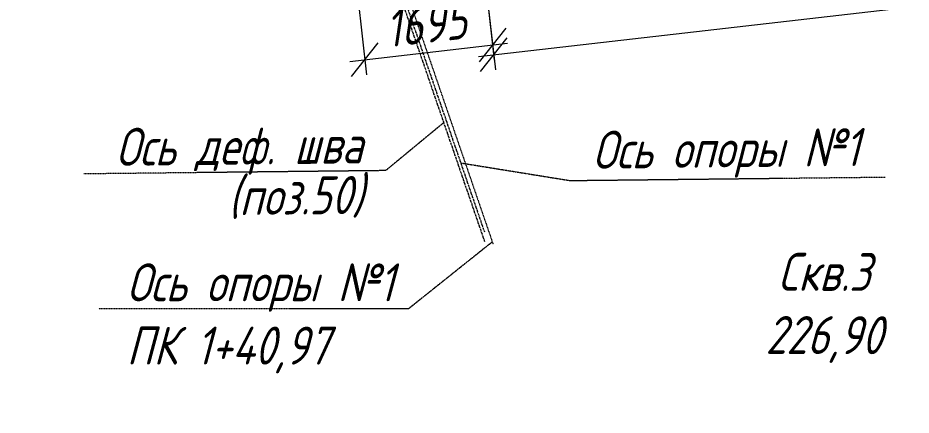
# Model space of a CAD drawing. Header units: millimetres. Extents: x 265754 to 14267433, y -6145605 to 2433772.
# Drawn here: x 7880816 to 7892607, y -593004 to -587764 of the extents above; entities that cross this region are included whole.
import ezdxf
from ezdxf import colors
from ezdxf.entities.mleader import LeaderData, LeaderLine
from ezdxf.math import Vec2, Vec3

# ---------------------------------------------------------------- set-up
doc = ezdxf.new("R2010")
doc.units = ezdxf.units.MM
doc.linetypes.add('осевая', pattern=[2, 1.25, -0.25, 0.25, -0.25])
doc.linetypes.add('осеваяX2', pattern=[4, 2.5, -0.5, 0.5, -0.5])
for name, color, linetype, lineweight in [('Выноски', 3, 'Continuous', 15), ('ИС_Мвн', 3, 'Continuous', 18), ('ИС_Ось', 3, 'осевая', 18), ('ИС_РЗМ', 3, 'Continuous', 18), ('МДП_Ось', 1, 'осеваяX2', 30)]:
    doc.layers.add(name, color=color, linetype=linetype, lineweight=lineweight)
doc.styles.add('0', font='isocpeur.ttf', dxfattribs={"width": 0.8, "oblique": 15})
doc.styles.add('ISOCPEUR', font='isocpeur.ttf', dxfattribs={"width": 0.8, "oblique": 15, "height": 2.5})
doc.dimstyles.new('М200', dxfattribs={"dimscale": 200, "dimtxt": 2.5, "dimasz": 2, "dimexe": 1, "dimexo": 1, "dimgap": 0.8, "dimtad": 1, "dimdec": 0, "dimzin": 0, "dimdsep": 46, "dimtxsty": '0', "dimblk": 'OBLIQUE', "dimcen": 0.09, "dimdle": 1, "dimclrd": 256, "dimclre": 256, "dimclrt": 256, "dimadec": 4, "dimazin": 0, "dimtfac": 1, "dimtdec": 0, "dimtmove": 1, "dimatfit": 2, "dimfxl": 1, "dimtolj": 1, "dimtzin": 0, "dimlwd": -1, "dimarcsym": 0})

# ---------------------------------------------------------------- blocks, each defined once
blk = doc.blocks.new('_None')
blk = doc.blocks.new('_OBLIQUE')
at = {"color": 0, "linetype": 'ByBlock', "lineweight": -2}
blk.add_line((0.5, 0.5), (-0.5, -0.5), dxfattribs=at)
blk = doc.blocks.new('*D1741')
at = {"layer": 'Defpoints', "color": 0, "transparency": 16777216}
for p in [(11918, -4485), (10233, -4677), (12113, -6198)]:
    blk.add_point(p, dxfattribs=at)
at = {"layer": 'ИС_РЗМ', "transparency": 16777216}
for p, q in [((11941, -4683), (12136, -6396)), ((10256, -4875), (10451, -6589)), ((10230, -6413), (12312, -6175))]:
    blk.add_line(p, q, dxfattribs=at)
at = {"layer": 'ИС_РЗМ', "transparency": 16777216, "xscale": 400, "yscale": 400, "zscale": 400}
for p, rotation in [((12113, -6198), 6.505036691581354), ((10428, -6390), 186.5050366915814)]:
    blk.add_blockref('_OBLIQUE', p, dxfattribs=dict(at, rotation=rotation))
at = {"layer": 'ИС_РЗМ', "transparency": 16777216, "insert": (11228, -5921), "char_height": 500, "attachment_point": 5, "rotation": 6.505, "style": '0'}
blk.add_mtext('\\A1;1695', dxfattribs=at)
blk = doc.blocks.new('*D1742')
at = {"layer": 'Defpoints', "color": 0, "transparency": 16777216}
for p in [(32087, -2185), (32297, -4024), (11918, -4485)]:
    blk.add_point(p, dxfattribs=at)
at = {"layer": 'ИС_РЗМ', "transparency": 16777216}
for p, q in [((32110, -2383), (32320, -4223)), ((11929, -6347), (32496, -4002)), ((11941, -4683), (12151, -6523))]:
    blk.add_line(p, q, dxfattribs=at)
at = {"layer": 'ИС_РЗМ', "transparency": 16777216, "xscale": 400, "yscale": 400, "zscale": 400}
for p, rotation in [((32297, -4024), 6.505036692631345), ((12128, -6324), 186.5050366926314)]:
    blk.add_blockref('_OBLIQUE', p, dxfattribs=dict(at, rotation=rotation))
at = {"layer": 'ИС_РЗМ', "transparency": 16777216, "insert": (22170, -4802), "char_height": 500, "attachment_point": 5, "rotation": 6.505, "style": '0'}
blk.add_mtext('\\A1;20300', dxfattribs=at)
blk = doc.blocks.new('*D1688')
at = {"layer": 'Defpoints', "color": 0, "transparency": 16777216}
for p in [(11848, -3864), (11918, -4485), (5398, -5228)]:
    blk.add_point(p, dxfattribs=at)
at = {"layer": 'ИС_РЗМ', "transparency": 16777216}
for p, q in [((11649, -3886), (5128, -4630)), ((5304, -4408), (5398, -5228)), ((11720, -4507), (5199, -5251)), ((5398, -5228), (5595, -6961))]:
    blk.add_line(p, q, dxfattribs=at)
at = {"layer": 'ИС_РЗМ', "transparency": 16777216, "xscale": 400, "yscale": 400, "zscale": 400}
for p, rotation in [((5327, -4607), 96.50503669157337), ((5398, -5228), 276.5050366915734)]:
    blk.add_blockref('_OBLIQUE', p, dxfattribs=dict(at, rotation=rotation))
at = {"layer": 'ИС_РЗМ', "transparency": 16777216, "insert": (5158, -6435), "char_height": 500, "attachment_point": 5, "rotation": 96.505, "style": '0'}
blk.add_mtext('\\A1;625', dxfattribs=at)
blk = doc.blocks.new('План Узловая')
at = {"layer": 'Defpoints'}
blk.add_hatch(color=0, dxfattribs=at).paths.add_polyline_path([(14945.6127, -9649.5641, 1), (14592.7541, -9400.759, 1)])
at = {"layer": 'ИС_Ось', "ltscale": 25}
blk.add_lwpolyline([(4570.3355, 12957.2997), (12005.5988, -8662.352)], dxfattribs=at)
at = {"layer": 'ИС_Ось', "ltscale": 0.08, "flags": 128}
blk.add_lwpolyline([(6176.442, 8457.8519), (12341.1749, -9467.4552)], dxfattribs=at)
at = {"layer": 'Defpoints', "insert": (15651.6342, -8937.2515), "char_height": 500, "width": 1680.629772, "attachment_point": 1, "rotation": 359.81479574, "style": 'ISOCPEUR', "bg_fill": 3, "box_fill_scale": 1.2, "bg_fill_color": 256, "bg_fill_transparency": 0}
blk.add_mtext('\\pxqc;{\\LСкв.3\\P}226,90', dxfattribs=at)
at = {"layer": 'ИС_РЗМ'}
for p1, p2, distance, picture, middle in [((11918.371, -4484.5028), (32087.4971, -2184.7251), -1851.4039, '*D1742', (22170.1967, -4801.5127)), ((10232.9464, -4676.6828), (11918.0102, -4484.5439), -1724.3433, '*D1741', (11228.3462, -5921.2695))]:
    dim = blk.add_aligned_dim(p1=p1, p2=p2, distance=distance, dimstyle='М200', override={"dimrnd": 5}, dxfattribs=at)
    dim.commit()
    dim.dimension.update_dxf_attribs({"geometry": picture, "text_midpoint": middle})
dim = blk.add_linear_dim(base=(5397.6333, -5228.0277), p1=(11847.5644, -3863.5266), p2=(11918.371, -4484.5028), angle=276.50503669, dimstyle='М200', dxfattribs=at)
dim.commit()
dim.dimension.update_dxf_attribs({"geometry": '*D1688', "text_midpoint": (5530.4151, -6392.5282), "dimtype": 129})
at = {"layer": 'Выноски'}
ml = blk.add_multileader_mtext('Standard', dxfattribs=at)
ml.set_content('Ось опоры №1\\PПК 1+40,97', color=256, style='ISOCPEUR')
ml.set_leader_properties(color=256)
ml.set_arrow_properties(name='NONE')
ml.build(insert=Vec2(0, 0))
ml.multileader.update_dxf_attribs({"text_left_attachment_type": 6, "text_right_attachment_type": 6, "dogleg_length": 2, "arrow_head_size": 300, "scale": 200})
ctx = ml.context
ctx.base_point, ctx.scale, ctx.char_height, ctx.arrow_head_size, ctx.landing_gap_size, ctx.plane_origin = Vec3(7023.551, -9678.5754), 200, 500, 300, 125, Vec3(2330.6811, -3759.3302)
ctx.left_attachment, ctx.right_attachment = 6, 6
notes = []
notes.append((ctx, [(1, (1, 1, 0), (11001.5002, -9678.5754), (-1, 0), 100, [(0, [(12109.6394, -8794.2656)], 0, [])])]))
ctx.mtext.insert, ctx.mtext.width, ctx.mtext.flow_direction = Vec3(7282.5256, -9078.5754), 4212.96527, 5
ctx.mtext.has_bg_fill, ctx.mtext.bg_color, ctx.mtext.bg_scale_factor, ctx.mtext.bg_transparency, ctx.mtext.use_window_bg_color = 1, -1023410167, 1.5, 0, 1
for ctx, leaders in notes:
    for number, flags, end, landing, length, lines in leaders:
        leader = LeaderData()
        leader.index, (leader.has_last_leader_line, leader.has_dogleg_vector, leader.attachment_direction) = number, flags
        leader.last_leader_point, leader.dogleg_vector, leader.dogleg_length = Vec3(end), Vec3(landing), length
        for number, points, colour, breaks in lines:
            line = LeaderLine()
            line.index, line.vertices, line.color, line.breaks = number, Vec3.list(points), colors.encode_raw_color(colour), breaks
            leader.lines.append(line)
        ctx.leaders.append(leader)
at = {"layer": 'ИС_Ось', "ltscale": 25}
blk.add_lwpolyline([(4532.5099, 12944.291), (12007.8308, -8791.8369)], dxfattribs=at)
at = {"layer": 'ИС_Мвн'}
ml = blk.add_multileader_mtext('Standard', dxfattribs=at)
ml.set_content('\\pxsm0.8;Ось деф. шва \\P(поз.{\\C6;50}) ', color=256, style='0')
ml.set_leader_properties(color=256)
ml.build(insert=Vec2(0, 0))
ml.multileader.update_dxf_attribs({"text_left_attachment_type": 6, "text_right_attachment_type": 6, "dogleg_length": 0.5, "arrow_head_size": 0, "scale": 200})
ctx = ml.context
ctx.base_point, ctx.scale, ctx.char_height, ctx.arrow_head_size, ctx.landing_gap_size, ctx.plane_origin, ctx.plane_x_axis, ctx.plane_y_axis = Vec3(6674.3201, -7898.0424), 200, 500, 0, 200, Vec3(11663.9404, -6848.9764), Vec3(0.9999397247, 0.0109793889), Vec3(-0.0109793889, 0.9999397247)
ctx.left_attachment, ctx.right_attachment, ctx.text_align_type = 6, 6, 2
notes = []
notes.append((ctx, [(1, (1, 1, 0), (10702.1227, -7853.817), (-0.9999397247, -0.0109793889), 100, [(0, [(11468.0172, -7222.211)], 0, [])])]))
ctx.mtext.insert, ctx.mtext.text_direction, ctx.mtext.rotation, ctx.mtext.alignment, ctx.mtext.flow_direction = Vec3(10395.5531, -7257.1469), Vec3(0.9999397247, 0.0109793889), 0.0109796095, 3, 5
ctx.mtext.has_bg_fill, ctx.mtext.bg_color, ctx.mtext.bg_scale_factor, ctx.mtext.bg_transparency, ctx.mtext.use_window_bg_color = 1, -1027028792, 1.5, 0, 1
ml = blk.add_multileader_mtext('Standard', dxfattribs=at)
ml.set_content('\\pxsm0.8;Ось опоры №1', color=256, style='0')
ml.set_leader_properties(color=256)
ml.build(insert=Vec2(0, 0))
ml.multileader.update_dxf_attribs({"text_left_attachment_type": 6, "text_right_attachment_type": 6, "dogleg_length": 0.5, "arrow_head_size": 0, "scale": 200})
ctx = ml.context
ctx.base_point, ctx.scale, ctx.char_height, ctx.arrow_head_size, ctx.landing_gap_size, ctx.plane_origin, ctx.plane_x_axis, ctx.plane_y_axis = Vec3(13234.7072, -7983.7237), 200, 500, 0, 200, Vec3(11965.8441, -7480.8378), Vec3(0.9999397247, 0.0109793889), Vec3(-0.0109793889, 0.9999397247)
ctx.left_attachment, ctx.right_attachment = 6, 6
notes.append((ctx, [(0, (1, 1, 0), (13134.7132, -7984.8217), (0.9999397247, 0.0109793889), 100, [(0, [(11692.7082, -7752.5542)], 0, [])])]))
ctx.mtext.insert, ctx.mtext.text_direction, ctx.mtext.rotation, ctx.mtext.flow_direction = Vec3(13427.5585, -7331.567), Vec3(0.9999397247, 0.0109793889), 0.0109796095, 5
ctx.mtext.has_bg_fill, ctx.mtext.bg_color, ctx.mtext.bg_scale_factor, ctx.mtext.bg_transparency, ctx.mtext.use_window_bg_color = 1, -1027028792, 1.5, 0, 1
for ctx, leaders in notes:
    for number, flags, end, landing, length, lines in leaders:
        leader = LeaderData()
        leader.index, (leader.has_last_leader_line, leader.has_dogleg_vector, leader.attachment_direction) = number, flags
        leader.last_leader_point, leader.dogleg_vector, leader.dogleg_length = Vec3(end), Vec3(landing), length
        for number, points, colour, breaks in lines:
            line = LeaderLine()
            line.index, line.vertices, line.color, line.breaks = number, Vec3.list(points), colors.encode_raw_color(colour), breaks
            leader.lines.append(line)
        ctx.leaders.append(leader)

msp = doc.modelspace()

# ---------------------------------------------------------------- linework, layer by layer
at = {"layer": 'МДП_Ось', "ltscale": 2, "flags": 128}
msp.add_lwpolyline([(7745001.6227, -606987.347), (7877975.6718, -587702.7336, -0.06236865), (8025524.2112, -584833.2388), (8060311.475, -588503.9778, -0.0006835939), (8064647.9638, -588965.5562, -0.0020507842), (8068945.6431, -589446.7901, -0.003417982), (8073204.3999, -589970.8896, -0.0047851927), (8077420.645, -590560.1262, -0.0061524212), (8081589.7525, -591236.0557, -0.0075196731), (8085705.7312, -592019.4194, -0.0088869529), (8089760.9198, -592930.0108, -0.0102542657), (8093745.7099, -593986.4975, -0.1601430923), (8142194.9795, -626971.5818, -0.0102542657), (8144637.0418, -630289.4051, -0.0088869529), (8146970.8827, -633728.4337, -0.0075196731), (8149208.6399, -637270.6621, -0.0061524212), (8151365.9199, -640901.7062, -0.0047851927), (8153459.8237, -644608.388, -0.003417982), (8155508.7103, -648378.5011, -0.0020507842), (8157531.985, -652200.5416, -0.0006835938), (8159549.9053, -656063.4096), (8172520.9197, -680948.8287, 0.0006835938), (8174553.1177, -684839.0214, 0.0020507842), (8176623.5985, -688750.236, 0.003417982), (8178752.7824, -692668.1025, 0.0047851927), (8180962.48, -696579.7653, 0.0061524212), (8183274.3651, -700471.0344, 0.0075196731), (8185709.7068, -704326.0266, 0.0088869529), (8188289.0535, -708126.82, 0.0102542657), (8191031.8625, -711853.1322, 0.2138723582), (8267493.159, -753023.1566, 0.0102542657), (8272116.7288, -753261.7888, 0.0088869529), (8276709.6955, -753322.7528, 0.0075196731), (8281268.6335, -753233.6601, 0.0061524212), (8285789.8933, -753021.5313, 0.0047851927), (8290271.9235, -752712.8662, 0.003417982), (8294714.8096, -752333.5707, 0.0020507842), (8299119.8261, -751908.9298, 0.0006835939), (8303489.006, -751463.6146), (8316855.8758, -750088.9271)], format="xyb", dxfattribs=at)

# ---------------------------------------------------------------- next in the draw order: block references
at = {"layer": 'ИС_Ось', "color": 4, "ltscale": 0.05}
msp.add_blockref('План Узловая', (7874968.7881, -581924.4701), dxfattribs=at)

doc.saveas('drawing.dxf')
